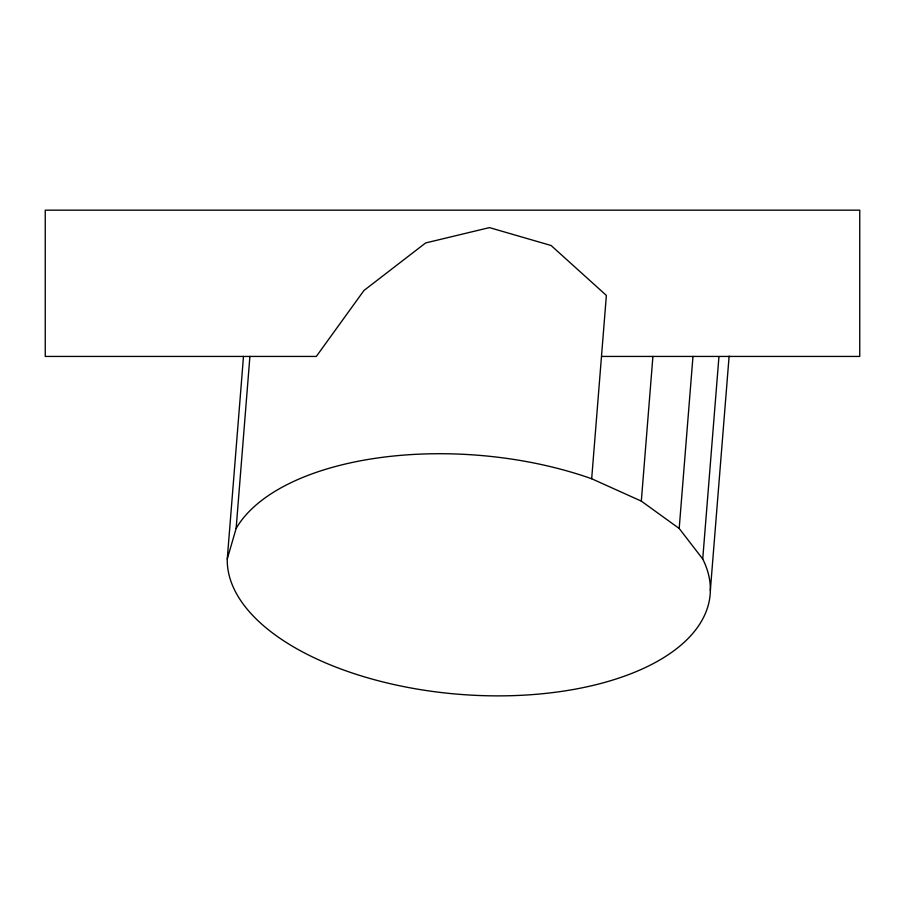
<?xml version="1.0" encoding="UTF-8"?>
<svg xmlns="http://www.w3.org/2000/svg" width="905" height="905" viewBox="0 0 905 905"><rect width="100%" height="100%" fill="white"/><g stroke="black" fill="none" stroke-linecap="round" stroke-linejoin="round"><path stroke-width="1.36" d="M718.932 356.808L702.733 559.007A242.133 119.89 4.6 0 1 497.897 695.877A242.133 119.89 4.6 0 1 227.257 559.007L243.49 356.434M227.257 559.007L236.126 528.475L249.904 356.434M702.733 559.007L679.191 528.475L641.317 501.11L591.678 478.756L606.373 295.426L551.1 245.504L489.447 227.608L425.622 242.947L363.968 290.482L316.32 356.434L45.25 356.434L45.25 210.164L859.75 210.164L859.75 356.434L601.701 356.434M641.317 501.11L652.912 356.434M679.191 528.475L692.981 356.434M710.335 590.614L729.125 356.118M236.126 528.475A242.133 119.89 4.6 0 1 591.678 478.756"/></g></svg>
